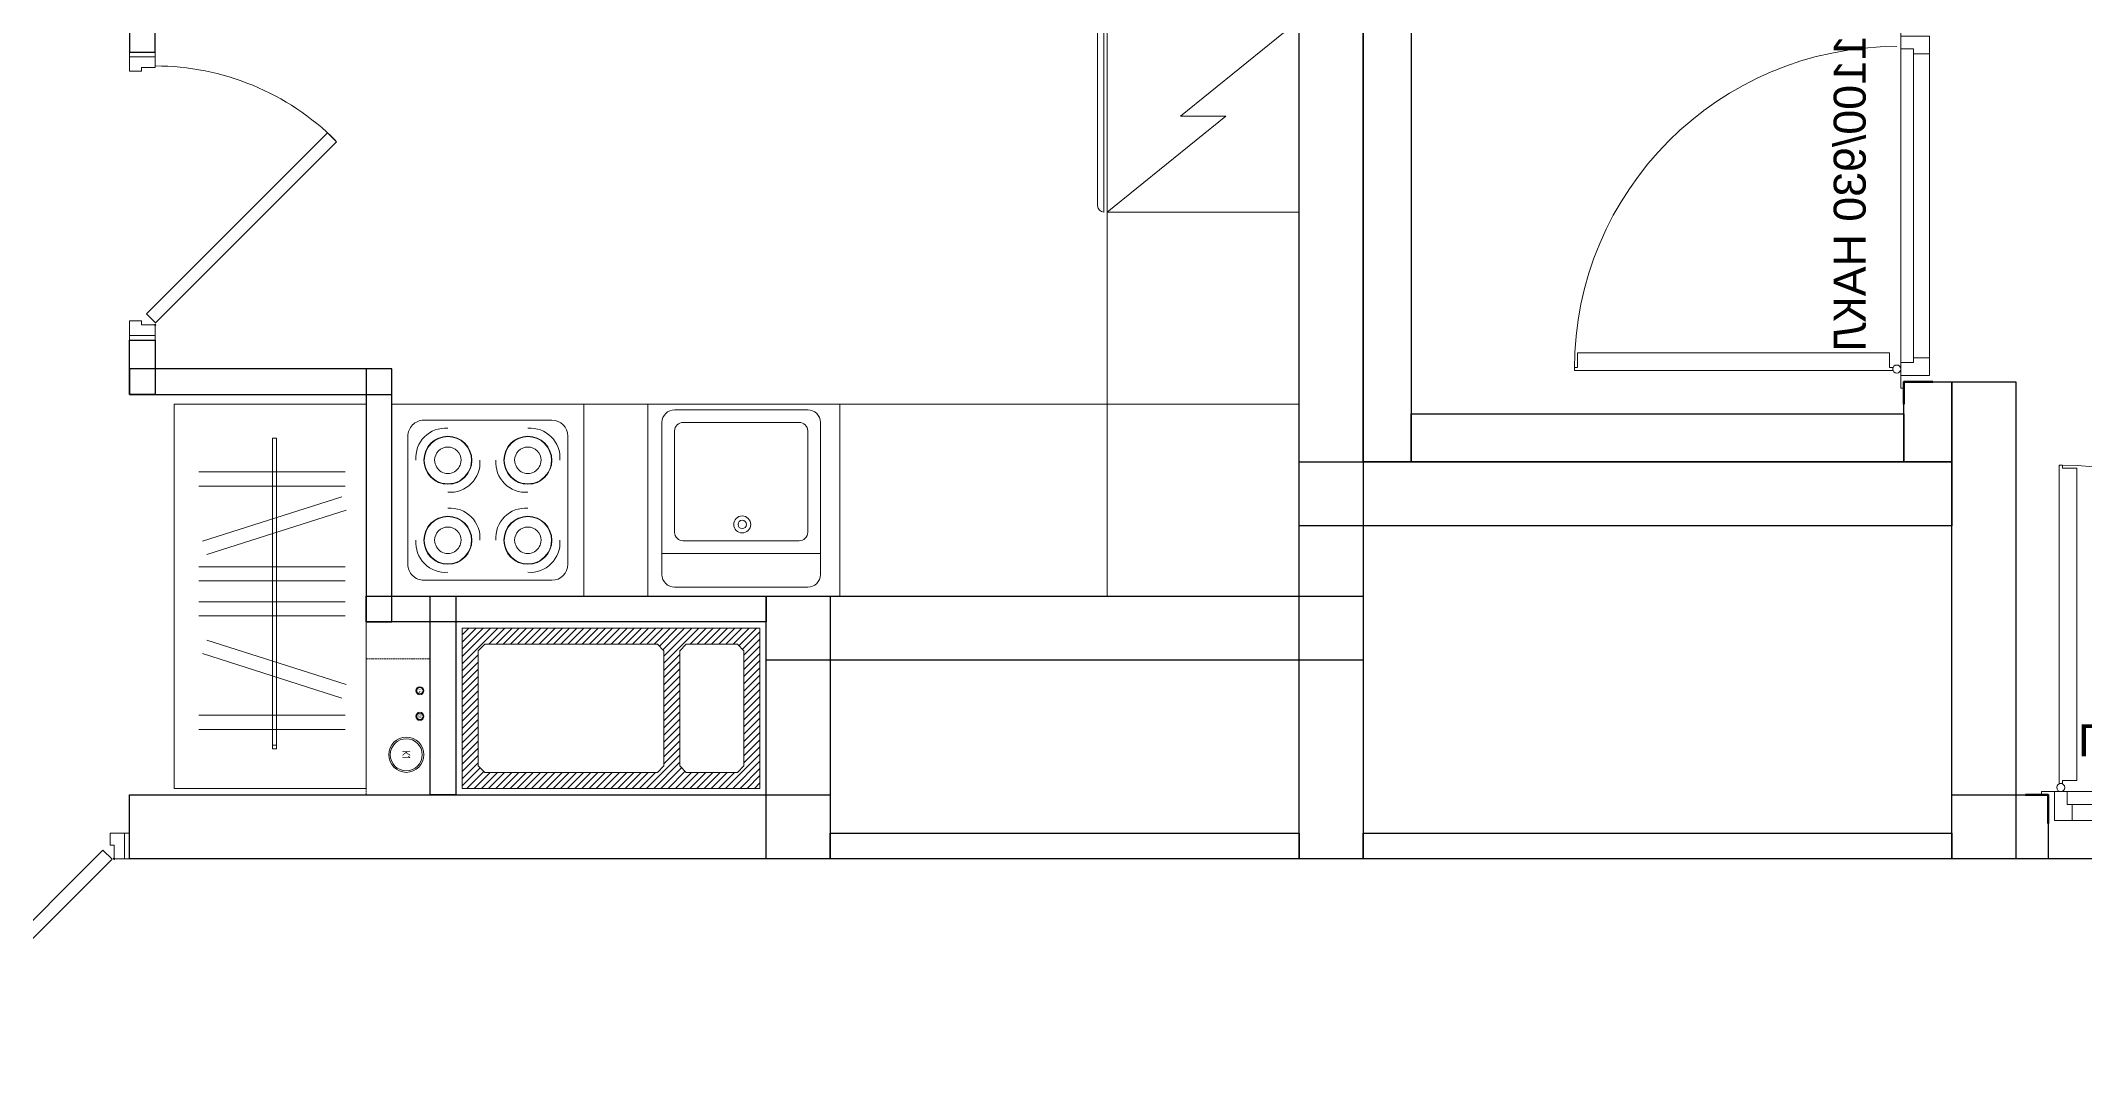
# Model space of a CAD drawing. Header units: millimetres. Extents: x 21366 to 66050, y 8191 to 52826.
# Drawn here: x 37644 to 44028, y 31153 to 34381 of the extents above; entities that cross this region are included whole.
import ezdxf
from ezdxf.enums import TextEntityAlignment as Align

# ---------------------------------------------------------------- set-up
doc = ezdxf.new("R2010")
doc.units = ezdxf.units.MM
doc.linetypes.add('200_ШТРИХ', pattern=[320, 200, -120])
doc.linetypes.add('DASHED', pattern=[7, 5, -2, 0])
for name, color, linetype, lineweight in [('A-DOOR', 7, 'Continuous', 9), ('АР - Вентблок', 36, 'Continuous', 9), ('АР - ВК', 126, 'Continuous', 13), ('АР - Двери', 126, 'Continuous', 9), ('АР - Монолит', 56, 'Continuous', 30), ('АР - Обор. - Холодильник', 42, 'Continuous', 9), ('АР - Оборуд', 252, 'Continuous', 0), ('АР - Перегородки 80', 32, 'Continuous', 30), ('АР - утеплитель', 40, 'Continuous', 30)]:
    doc.layers.add(name, color=color, linetype=linetype, lineweight=lineweight)
doc.layers.add('АР - мебель', color=7, linetype='Continuous', lineweight=9, true_color=0x787878)
doc.styles.add('Arial', font='arial.ttf', dxfattribs={"height": 588.085736})
doc.styles.add('ГОСТ 2.304', font='CS_Gost2304.shx')

# ---------------------------------------------------------------- blocks, each defined once
blk = doc.blocks.new('*U120')
at = {"layer": 'A-DOOR'}
blk.add_lwpolyline([(-45, 1020), (-75, 1020), (-90, 1020), (-90, 1010), (-90, 246.2), (-90, 45), (-45, 45), (-45, 35), (-35, 35), (-35, 246.2), (-35, 1020), (-35, 1030), (-45, 1030)], close=True, dxfattribs=at)
at = {"layer": 'A-DOOR', "ltscale": 100}
for points in [[(-1080, 10), (-1120, 10), (-1120, 0)], [(-20, 10), (20, 10), (20, 0)]]:
    blk.add_lwpolyline(points, dxfattribs=at)
at = {"layer": 'A-DOOR'}
for points in [[(-1080, -80), (-1080, 10), (-1040, 10), (-1040, -30), (-1025, -30), (-1025, -80), (-1080, -80)], [(-60, 10), (-1040, 10)], [(-20, -80), (-20, 10), (-60, 10), (-60, -30), (-75, -30), (-75, -80), (-20, -80)], [(-1025, -30), (-75, -30)], [(-75, -80), (-1025, -80)]]:
    blk.add_lwpolyline(points, dxfattribs=at)
blk.add_circle((-40, 22.5), 12.5, dxfattribs=at)
blk.add_arc((-40, 22.5), 1007.5, 90, 180, dxfattribs=at)
at = {"layer": 'Defpoints', "lineweight": 60, "ltscale": 100}
for points in [[(-1170, 0), (-1100, 0), (-1100, -90)], [(70, 0), (0, 0), (0, -90)]]:
    blk.add_lwpolyline(points, dxfattribs=at)
at = {"layer": 'Defpoints', "linetype": 'Continuous', "ltscale": 100, "style": 'Arial'}
blk.add_text('1100/930 НАКЛ', height=100, dxfattribs=at).set_placement((-1082.8, 119.7))
blk = doc.blocks.new('Лестничная клетка Н1 9000 тип 11')
blk.add_line((200, 0), (9200, 0, 0))
at = {"layer": 'АР - Монолит'}
for points in [[(9000, 0), (9200, 0), (9200, 5290), (9000, 5290)], [(6960, 0), (7160, 0), (7160, 1490), (6960, 1490)], [(9200, 1040), (9200, 1240), (7160, 1240), (7160, 1040)], [(7160, 0), (7160, 200), (6860, 200), (6860, 0)]]:
    blk.add_lwpolyline(points, close=True, dxfattribs=at)
at = {"layer": 'АР - Перегородки 80'}
blk.add_lwpolyline([(7160, 0), (9000, 0), (9000, 80), (7160, 80)], close=True, dxfattribs=at)
at = {"layer": 'АР - утеплитель'}
for points in [[(8850, 1240), (9000, 1240), (9000, 5290), (8850, 5290)], [(7160, 1240), (7310, 1240), (7310, 1490), (7160, 1490)], [(8850, 1240), (8850, 1390), (7310, 1390), (7310, 1240)]]:
    blk.add_lwpolyline(points, close=True, dxfattribs=at)
at = {"ltscale": 100, "rotation": 270}
blk.add_blockref('*U120', (7310, 1490), dxfattribs=at)
at = {"ltscale": 100}
blk.add_blockref('*U120', (6860, 200), dxfattribs=at)
blk = doc.blocks.new('*U121')
at = {"ltscale": 100}
for p, q in [((15, 37.5), (15, -42.5)), ((46, 37.5), (15, 37.5)), ((48, -4.5), (48, 35.5)), ((852, -4.5), (852, 37.5)), ((852, 37.5), (885, 37.5)), ((885, 37.5), (885, -42.5)), ((15, -42.5), (60, -42.5)), ((60, -4.5), (48, -4.5)), ((60, -42.5), (60, -4.5)), ((840, -42.5), (840, -4.5)), ((840, -4.5), (852, -4.5)), ((885, -42.5), (840, -42.5))]:
    blk.add_line(p, q, dxfattribs=at)
for points in [[(54.4, 38.9), (82.7, 10.6), (648, 575.9), (619.7, 604.2)], [(15, -42.5), (0, -42.5), (0, 37.5), (15, 37.5)], [(885, -42.5), (900, -42.5), (900, 37.5), (885, 37.5)]]:
    blk.add_lwpolyline(points, close=True, dxfattribs=at)
blk.add_circle((48, 37.5), 2, dxfattribs=at)
blk.add_arc((56.7, 37.5), 800, 0, 44.86495, dxfattribs=at)
blk = doc.blocks.new('*U76')
at = {"ltscale": 100}
for p, q in [((-1035, -37.5), (-1035, 42.5)), ((-1035, 42.5), (-990, 42.5)), ((-990, 4.5), (-1002, 4.5)), ((-1002, 4.5), (-1002, -37.5)), ((-990, 42.5), (-990, 4.5)), ((-15, 42.5), (-60, 42.5)), ((-60, 42.5), (-60, 4.5)), ((-60, 4.5), (-48, 4.5)), ((-48, 4.5), (-48, -35.5)), ((-15, -37.5), (-15, 42.5)), ((-1002, -37.5), (-1035, -37.5)), ((-46, -37.5), (-15, -37.5))]:
    blk.add_line(p, q, dxfattribs=at)
for points in [[(-1035, 42.5), (-1050, 42.5), (-1050, -37.5), (-1035, -37.5)], [(-15, 42.5), (0, 42.5), (0, -37.5), (-15, -37.5)], [(-54.4, -38.9), (-82.7, -10.6), (-754, -682), (-725.8, -710.3)]]:
    blk.add_lwpolyline(points, close=True, dxfattribs=at)
blk.add_circle((-48, -37.5), 2, dxfattribs=at)
blk.add_arc((-57.9, -37.5), 950, 180, 224.86495, dxfattribs=at)
blk = doc.blocks.new('Стояк ВК')
at = {"layer": 'АР - ВК', "color": 46, "linetype": 'DASHED'}
blk.add_lwpolyline([(0, 200), (425, 200), (425, 0), (0, 0)], close=True, dxfattribs=at)
at = {"layer": 'АР - ВК', "color": 1, "ltscale": 100}
for radius in [12.5, 10]:
    blk.add_circle((100, 167.5), radius, dxfattribs=at)
at = {"layer": 'АР - ВК', "color": 5, "ltscale": 100}
for radius in [12.5, 10]:
    blk.add_circle((180, 167.5), radius, dxfattribs=at)
at = {"layer": 'АР - ВК', "color": 46, "ltscale": 100}
for radius in [55, 50]:
    blk.add_circle((300, 125), radius, dxfattribs=at)
at = {"layer": 'АР - ВК', "color": 1, "ltscale": 100, "style": 'ГОСТ 2.304'}
blk.add_text('Т4', height=10, dxfattribs=at).set_placement((100, 167.5), align=Align.MIDDLE_CENTER)
at = {"layer": 'АР - ВК', "color": 5, "ltscale": 100, "style": 'ГОСТ 2.304'}
blk.add_text('В1', height=10, dxfattribs=at).set_placement((180, 167.5), align=Align.MIDDLE_CENTER)
at = {"layer": 'АР - ВК', "color": 46, "ltscale": 100, "style": 'ГОСТ 2.304'}
blk.add_text('К1', height=25, dxfattribs=at).set_placement((300, 125), align=Align.MIDDLE_CENTER)
blk = doc.blocks.new('k_22')
at = {"ltscale": 600}
for p, q in [((0, 600), (0, 0)), ((600, 600), (0, 600)), ((600, 0), (600, 600)), ((500, 550), (100, 550)), ((50, 500), (50, 100)), ((550, 100), (550, 500)), ((0, 0), (600, 0)), ((100, 50), (500, 50))]:
    blk.add_line(p, q, dxfattribs=at)
for centre in [(175, 425), (425, 425), (175, 175), (425, 175)]:
    blk.add_circle(centre, 75, dxfattribs=at)
for centre, radius, start, end in [((100, 500), 50, 90, 180), ((167.7, 432.3), 93, 85.49745, 184.50255), ((432.3, 432.3), 93, 355.49745, 94.50255), ((500, 500), 50, 0, 90), ((175, 425), 73.8, 0, 180), ((175, 425), 41.3, 0, 180), ((425, 425), 73.8, 0, 180), ((425, 425), 41.3, 0, 180), ((175, 425), 73.8, 180, 0), ((175, 425), 41.3, 180, 0), ((182.3, 417.7), 93, 265.49745, 4.50255), ((417.7, 417.7), 93, 175.49745, 274.50255), ((425, 425), 73.8, 180, 0), ((425, 425), 41.3, 180, 0), ((182.3, 182.3), 93, 355.49745, 94.50255), ((417.7, 182.3), 93, 85.49745, 184.50255), ((175, 175), 73.8, 0, 180), ((175, 175), 41.3, 0, 180), ((425, 175), 73.8, 0, 180), ((425, 175), 41.3, 0, 180), ((167.7, 167.7), 93, 175.49745, 274.50255), ((175, 175), 73.8, 180, 0), ((175, 175), 41.3, 180, 0), ((425, 175), 73.8, 180, 0), ((425, 175), 41.3, 180, 0), ((432.3, 167.7), 93, 265.49745, 4.50255), ((100, 100), 50, 180, 270), ((500, 100), 50, 270, 0)]:
    blk.add_arc(centre, radius, start, end, dxfattribs=at)
blk = doc.blocks.new('М15 600х600')
for p, q in [((-600, 600), (-600, 0)), ((-600, 600), (0, 600)), ((0, 600), (0, 0)), ((-556, 57), (-556, 532.2)), ((-516.4, 571.8), (-100.6, 571.8)), ((-61, 532.2), (-61, 57)), ((-556, 466.2), (-61, 466.2)), ((-516.4, 83.4), (-516.4, 400.2)), ((-490, 426.6), (-127, 426.6)), ((-100.6, 83.4), (-100.6, 400.2)), ((-61, 400.2), (-61, 83.4)), ((-600, 0), (0, 0)), ((-100.6, 17.4), (-516.4, 17.4)), ((-127, 57), (-490, 57))]:
    blk.add_line(p, q)
for centre, major_axis, start_param, end_param in [((-516.4, 532.2), (-28, 28), -0.785398, 0.785398), ((-100.6, 532.2), (28, 28), 5.497787, 7.068583), ((-490, 400.2), (-18.7, 18.7), -0.785398, 0.785398), ((-305.2, 375.6), (18.7, 18.7), 5.497787, 11.780972), ((-305.2, 375.6), (9.33, 9.33), 5.497787, 11.780972), ((-127, 400.2), (18.7, 18.7), 5.497787, 7.068583), ((-490, 83.4), (18.7, 18.7), 2.356194, 3.926991), ((-127, 83.4), (-18.7, 18.7), 2.356194, 3.926991), ((-516.4, 57), (28, 28), 2.356194, 3.926991), ((-100.6, 57), (-28, 28), 2.356194, 3.926991)]:
    blk.add_ellipse(centre, major_axis=major_axis, ratio=1, start_param=start_param, end_param=end_param)
blk = doc.blocks.new('холодильник')
at = {"layer": 'АР - Обор. - Холодильник'}
for p, q in [((0, 300), (0, -300)), ((600, 300), (0, 300)), ((600, -300), (600, 300)), ((610, 300), (610, -300)), ((610, 300), (610, 300)), ((630, -280), (630, 280)), ((0, -300), (600, -300)), ((610, -300), (610, -300))]:
    blk.add_line(p, q, dxfattribs=at)
blk.add_lwpolyline([(600, 300), (229.3, 0), (370.7, 0), (0, -300)], dxfattribs=at)
for centre, start, end in [((610, 280), 0, 90), ((610, -280), 270, 0)]:
    blk.add_arc(centre, 20, start, end, dxfattribs=at)
blk = doc.blocks.new('Ш03 600х1200')
for p, q in [((0, 600), (-1200, 600)), ((-1200, 0), (-1200, 600)), ((0, 0), (0, 600)), ((-988.5, 66), (-988.5, 522.9)), ((-944.2, 66), (-944.2, 522.9)), ((-911.1, 76.8), (-772.2, 512)), ((-692.1, 66), (-692.1, 522.9)), ((-647.8, 66), (-647.8, 522.9)), ((-583, 66), (-583, 522.9)), ((-538.7, 66), (-538.7, 522.9)), ((-282.2, 76.8), (-421.1, 512)), ((-228.6, 66), (-228.6, 522.9)), ((-184.3, 66), (-184.3, 522.9)), ((-868.9, 63.3), (-730, 498.6)), ((-324.4, 63.3), (-463.3, 498.6)), ((-123, 293.3), (-1094.4, 293.3)), ((-1094.4, 293.3), (-1094.4, 280.4)), ((-1094.4, 280.4), (-123, 280.4)), ((-134.5, 293.3), (-228.9, 293.3)), ((-228.9, 293.3), (-228.9, 280.4)), ((-228.9, 280.4), (-134.5, 280.4)), ((-134.5, 280.4), (-134.5, 293.3)), ((-123, 280.4), (-123, 293.3)), ((0, 0), (-1200, 0))]:
    blk.add_line(p, q)
blk = doc.blocks.new('Вентблок 930 х 500')
at = {"layer": 'АР - Вентблок', "lineweight": 5}
h = blk.add_hatch(dxfattribs=at)
h.set_pattern_fill('ANSI31', color=256, scale=5)
h.set_pattern_definition([(45, (-3927587.913, -709139.574), (-11.22532015, 11.22532015), [])])
h.paths.add_polyline_path([(-20, 950), (-520, 950), (-520, 20), (-20, 20)])
h.paths.add_polyline_path([(-450, 700), (-470, 720), (-470, 880), (-450, 900), (-90, 900), (-70, 880), (-70, 720), (-90, 700)], flags=16)
h.paths.add_polyline_path([(-90, 650), (-70, 630), (-70, 90), (-90, 70), (-450, 70), (-470, 90), (-470, 630), (-450, 650)], flags=16)
at = {"layer": 'АР - Вентблок', "linetype": '200_ШТРИХ', "lineweight": 5, "ltscale": 0.1}
blk.add_lwpolyline([(-540, 0), (-540, 970), (0, 970), (0, 0)], close=True, dxfattribs=at)
at = {"layer": 'АР - Вентблок', "linetype": 'ByBlock'}
for points in [[(-520, 20), (-520, 950), (-20, 950), (-20, 20)], [(-470, 720), (-470, 880), (-450, 900), (-90, 900), (-70, 880), (-70, 720), (-90, 700), (-450, 700)], [(-470, 90), (-470, 630), (-450, 650), (-90, 650), (-70, 630), (-70, 90), (-90, 70), (-450, 70)]]:
    blk.add_lwpolyline(points, close=True, dxfattribs=at)
blk = doc.blocks.new('Квартира 2К 10200 тип 3')
at = {"layer": 'АР - Монолит'}
for points in [[(0, 0), (-200, 0), (-200, 5450), (0, 5450)], [(-1665, 0), (-1865, 0), (-1865, 820), (-1665, 820)], [(0, 620), (-1865, 620), (-1865, 820), (0, 820)], [(-1665, 0), (-3855, 0), (-3855, 200), (-1665, 200)]]:
    blk.add_lwpolyline(points, close=True, dxfattribs=at)
at = {"layer": 'АР - Оборуд'}
for points in [[(-200, 1420), (-800, 1420), (-800, 2020), (-200, 2020)], [(-2435, 820), (-3035, 820), (-3035, 1420), (-2435, 1420)], [(-2235, 820), (-2435, 820), (-2435, 1420), (-2235, 1420)], [(-800, 820), (-1635, 820), (-1635, 1420), (-800, 1420)], [(-200, 820), (-800, 820), (-800, 1420), (-200, 1420)]]:
    blk.add_lwpolyline(points, close=True, dxfattribs=at)
at = {"layer": 'АР - Перегородки 80'}
for points in [[(-3775, 5450), (-3855, 5450), (-3855, 2520), (-3775, 2520)], [(-3855, 1620), (-3775, 1620), (-3775, 1450), (-3855, 1450)], [(-3035, 1530), (-3855, 1530), (-3855, 1450), (-3035, 1450)], [(-3035, 740), (-3035, 1530), (-3115, 1530), (-3115, 740)], [(-1865, 820), (-1865, 740), (-3115, 740), (-3115, 820)], [(-2835, 820), (-2835, 200), (-2915, 200), (-2915, 820)], [(-200, 80), (-200, 0), (-1665, 0), (-1665, 80)]]:
    blk.add_lwpolyline(points, close=True, dxfattribs=at)
at = {"xscale": -1, "rotation": 270}
blk.add_blockref('Вентблок 930 х 500', (-2835, 740, 0), dxfattribs=at)
at = {"layer": 'АР - ВК', "rotation": 270}
blk.add_blockref('Стояк ВК', (-3115, 625, 0), dxfattribs=at)
at = {"layer": 'АР - Двери', "xscale": -1, "rotation": 270}
blk.add_blockref('*U121', (-3812.5, 1620, 0), dxfattribs=at)
at = {"layer": 'АР - Двери'}
blk.add_blockref('*U76', (-3855, 37.5, 0), dxfattribs=at)
at = {"layer": 'АР - мебель', "xscale": -1, "rotation": 90}
blk.add_blockref('Ш03 600х1200', (-3115, 220, 0), dxfattribs=at)
at = {"layer": 'АР - Оборуд', "extrusion": (0, 0, -1), "xscale": -1, "zscale": -1, "rotation": 180}
blk.add_blockref('холодильник', (200, 2320, 0), dxfattribs=at)
at = {"layer": 'АР - Оборуд', "xscale": -1}
blk.add_blockref('k_22', (-2435, 820, 0), dxfattribs=at)
at = {"layer": 'АР - Оборуд', "xscale": -1, "rotation": 180}
blk.add_blockref('М15 600х600', (-1635, 1420, 0), dxfattribs=at)
blk = doc.blocks.new('H_Section_3')
at = {"xscale": -1, "rotation": 56.96711930257284}
blk.add_blockref('Лестничная клетка Н1 9000 тип 11', (1832.7, -8885.3, 0), dxfattribs=at)
at = {"rotation": 56.96711930257281}
blk.add_blockref('Квартира 2К 10200 тип 3', (-3073.4, -16430.5, 0), dxfattribs=at)

msp = doc.modelspace()

# ---------------------------------------------------------------- block references
at = {"rotation": 303.0328806974269}
msp.add_blockref('H_Section_3', (57225.5, 38206.1, 0), dxfattribs=at)

doc.saveas('drawing.dxf')
